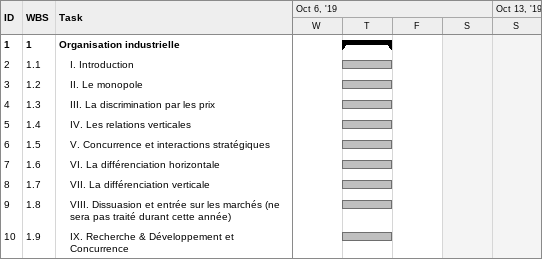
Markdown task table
| ID | WBS | Task | Start | Finish |
|---|---|---|---|---|
| 1 | 1 | **Organisation industrielle** | 2019-10-10 | 2019-10-10 |
| 2 | 1.1 | I. Introduction | 2019-10-10 | 2019-10-10 |
| 3 | 1.2 | II. Le monopole | 2019-10-10 | 2019-10-10 |
| 4 | 1.3 | III. La discrimination par les prix | 2019-10-10 | 2019-10-10 |
| 5 | 1.4 | IV. Les relations verticales | 2019-10-10 | 2019-10-10 |
| 6 | 1.5 | V. Concurrence et interactions stratégiques | 2019-10-10 | 2019-10-10 |
| 7 | 1.6 | VI. La différenciation horizontale | 2019-10-10 | 2019-10-10 |
| 8 | 1.7 | VII. La différenciation verticale | 2019-10-10 | 2019-10-10 |
| 9 | 1.8 | VIII. Dissuasion et entrée sur les marchés (ne sera pas traité durant cette année) | 2019-10-10 | 2019-10-10 |
| 10 | 1.9 | IX. Recherche & Développement et Concurrence | 2019-10-10 | 2019-10-10 |
